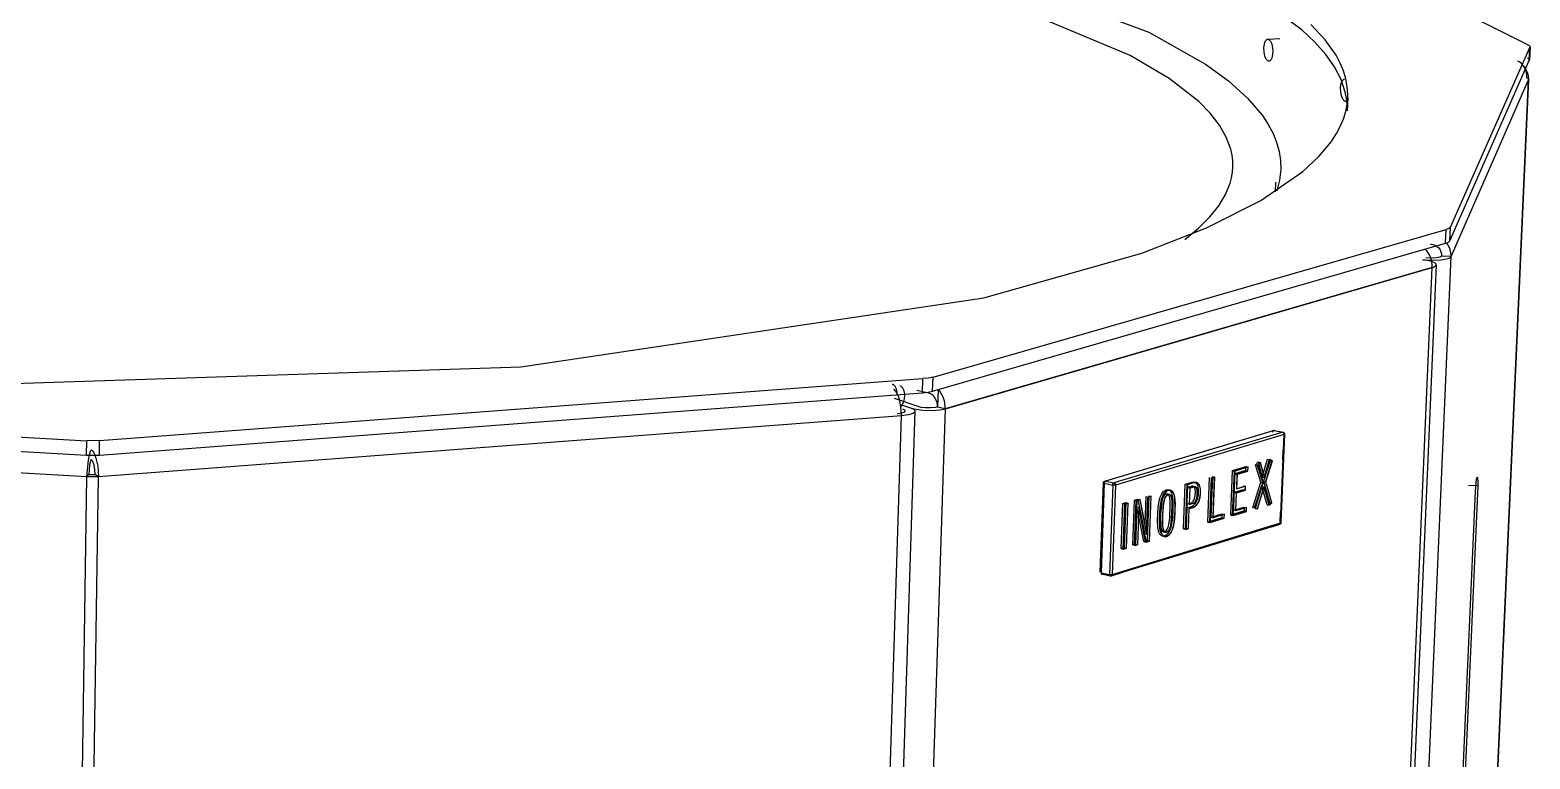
# Model space of a CAD drawing. Header units: millimetres. Extents: x 10366 to 13995, y 24552 to 29685.
# Drawn here: x 13034 to 13588, y 28864 to 29133 of the extents above; entities that cross this region are included whole.
import ezdxf

# ---------------------------------------------------------------- set-up
doc = ezdxf.new("R2010")
doc.units = ezdxf.units.MM
doc.header["$LTSCALE"] = 3
doc.layers.add('Default', color=7, linetype='Continuous')

msp = doc.modelspace()

# ---------------------------------------------------------------- linework, layer by layer
at = {"layer": 'Default'}
for points in [[(13520.23, 29102.95, 0), (13520.22, 29105.28, 0), (13519.99, 29107.61, 0), (13519.54, 29109.94, 0), (13518, 29114.58, 0), (13515.61, 29119.2, 0), (13512.37, 29123.79, 0), (13508.31, 29128.34, 0), (13503.45, 29132.83, 0), (13491.42, 29141.6, 0), (13476.51, 29150.03, 0), (13439.23, 29165.63, 0), (13343.78, 29190.7, 0), (13086.12, 29218.75, 0), (12846.3, 29215.41, 0), (12654.96, 29189.94, 0)], [(12673.4, 29168.01, 0), (12788.44, 29186.58, 0), (13059.96, 29196.68, 0), (13314.29, 29171.12, 0), (13389.91, 29153.22, 0), (13447.05, 29131.96, 0), (13467.94, 29120.25, 0), (13476.42, 29114.09, 0), (13483.47, 29107.73, 0), (13488.95, 29101.27, 0), (13491.12, 29097.97, 0), (13492.89, 29094.64, 0), (13494.2, 29091.4, 0), (13495.12, 29088.05, 0), (13495.63, 29084.7, 0), (13495.71, 29081.33, 0)], [(13460.39, 29055.58, 0), (13465.4, 29059.72, 0), (13469.56, 29063.88, 0), (13472.88, 29068.03, 0), (13475.37, 29072.2, 0), (13477.04, 29076.29, 0), (13477.57, 29078.31, 0), (13477.92, 29080.41, 0), (13478.07, 29082.51, 0), (13478.02, 29084.59, 0), (13477.77, 29086.7, 0), (13477.28, 29088.88, 0), (13475.65, 29093.32, 0), (13473.11, 29097.74, 0), (13469.73, 29102.11, 0), (13465.51, 29106.44, 0), (13454.55, 29114.98, 0), (13440.26, 29123.36, 0), (13401.93, 29139.42, 0), (13353.56, 29153.52, 0), (13231.94, 29175.37, 0), (12939.18, 29188.61, 0), (12798.85, 29179.26, 0), (12679.89, 29160.29, 0)], [(13586.89, 29127.31, 0), (13469.37, 29186.24, 0)], [(12994.61, 29001.43, 0), (13215.56, 29008.69, 0), (13386.18, 29034.03, 0), (13444.45, 29050.48, 0), (13468.37, 29059.83, 0), (13488.37, 29069.9, 0), (13503.88, 29080.58, 0), (13509.81, 29086.11, 0), (13514.47, 29091.74, 0), (13516.3, 29094.59, 0), (13517.81, 29097.45, 0), (13518.97, 29100.32, 0), (13519.81, 29103.21, 0), (13520.3, 29106.1, 0), (13520.45, 29109, 0), (13520.27, 29111.9, 0), (13519.74, 29114.8, 0), (13518.88, 29117.69, 0), (13517.68, 29120.58, 0), (13516.15, 29123.46, 0), (13512.11, 29129.18, 0), (13506.78, 29134.82, 0)], [(13490.92, 29129.4, 0), (13495.39, 29129.71, 0)], [(13558.3, 29060.16, 0), (13587.61, 29126.37, 0)], [(13586.89, 29127.31, 0), (13587.28, 29127.08, 0), (13587.42, 29126.96, 0), (13587.53, 29126.84, 0), (13587.57, 29126.78, 0), (13587.6, 29126.73, 0), (13587.63, 29126.67, 0), (13587.64, 29126.61, 0), (13587.65, 29126.55, 0), (13587.64, 29126.49, 0), (13587.63, 29126.43, 0), (13587.61, 29126.37, 0)], [(13587.39, 29121.54, 0), (13587.61, 29126.37, 0)], [(13587.65, 29126.52, 0), (13587.43, 29121.69, 0)], [(13558.09, 29055.09, 0), (13587.39, 29121.54, 0)], [(13586.45, 29115.21, 0), (13586.44, 29116.1, 0), (13586.32, 29117, 0), (13586.07, 29117.9, 0), (13585.7, 29118.76, 0), (13585.21, 29119.56, 0), (13584.6, 29120.28, 0), (13583.9, 29120.88, 0), (13583.12, 29121.35, 0)], [(13584.77, 29119.96, 0), (13585.35, 29119.36, 0), (13585.85, 29118.71, 0), (13586.27, 29118.01, 0), (13586.6, 29117.29, 0), (13586.85, 29116.55, 0), (13587.01, 29115.8, 0), (13587.09, 29115.07, 0), (13587.09, 29114.37, 0)], [(13587.39, 29121.54, 0), (13587.42, 29121.6, 0), (13587.43, 29121.66, 0), (13587.43, 29121.72, 0), (13587.43, 29121.78, 0), (13587.41, 29121.84, 0), (13587.39, 29121.9, 0), (13587.36, 29121.95, 0), (13587.32, 29122.01, 0), (13587.27, 29122.07, 0), (13587.14, 29122.19, 0), (13586.98, 29122.31, 0), (13586.68, 29122.48, 0)], [(13517.81, 29111.44, 0), (13517.94, 29112.63, 0), (13518.07, 29113.19, 0), (13518.25, 29113.69, 0), (13518.46, 29114.1, 0), (13518.58, 29114.26, 0), (13518.71, 29114.4, 0), (13518.84, 29114.51, 0), (13518.97, 29114.59, 0), (13519.04, 29114.62, 0), (13519.1, 29114.64, 0), (13519.17, 29114.66, 0), (13519.24, 29114.66, 0)], [(13545.18, 28176.76, 0), (13587.09, 29114.37, 0)], [(13587.13, 29114.5, 0), (13545.21, 28176.99, 0)], [(13558.54, 29049.3, 0), (13587.09, 29114.37, 0)], [(13558.54, 29049.3, 0), (13587.09, 29114.37, 0)], [(13587.09, 29114.37, 0), (13587.11, 29114.42, 0), (13587.12, 29114.47, 0), (13587.13, 29114.52, 0), (13587.12, 29114.58, 0), (13587.11, 29114.63, 0), (13587.09, 29114.68, 0), (13587.06, 29114.74, 0), (13587.02, 29114.79, 0), (13586.98, 29114.85, 0), (13586.86, 29114.95, 0), (13586.72, 29115.06, 0), (13586.45, 29115.21, 0)], [(13519.73, 29106.48, 0), (13519.63, 29106.48, 0), (13519.54, 29106.49, 0), (13519.45, 29106.52, 0), (13519.36, 29106.55, 0), (13519.28, 29106.6, 0), (13519.19, 29106.65, 0), (13519.01, 29106.8, 0), (13518.84, 29107, 0), (13518.66, 29107.26, 0), (13518.5, 29107.56, 0), (13518.2, 29108.31, 0), (13517.98, 29109.18, 0), (13517.85, 29110.11, 0), (13517.81, 29111.44, 0)], [(13520.43, 29107.85, 0), (13520.23, 29102.95, 0)], [(13495.71, 29081.33, 0), (13495.25, 29077.43, 0), (13494.24, 29073.51, 0)], [(13493.85, 29076.74, 0), (13493.71, 29073.17, 0)], [(13367.51, 29004.88, 0), (13556.71, 29059.24, 0)], [(13556.49, 29054.18, 0), (13556.71, 29059.24, 0)], [(13558.3, 29060.16, 0), (13558.27, 29060.09, 0), (13558.23, 29060.03, 0), (13558.18, 29059.97, 0), (13558.05, 29059.85, 0), (13557.88, 29059.73, 0), (13557.68, 29059.61, 0), (13557.44, 29059.5, 0), (13556.71, 29059.24, 0)], [(13558.09, 29055.09, 0), (13558.3, 29060.16, 0)], [(13367.34, 28999.63, 0), (13556.49, 29054.18, 0)], [(13551.59, 29045.27, 0), (13551.58, 29046.21, 0), (13551.47, 29047.16, 0), (13551.27, 29048.1, 0), (13550.98, 29049.01, 0), (13550.61, 29049.88, 0), (13550.15, 29050.7, 0), (13549.62, 29051.45, 0), (13549.02, 29052.13, 0)], [(13550.94, 29053.9, 0), (13551.37, 29053.86, 0), (13551.8, 29053.77, 0), (13552.21, 29053.64, 0), (13552.61, 29053.48, 0), (13552.98, 29053.28, 0), (13553.34, 29053.04, 0), (13553.67, 29052.77, 0), (13553.97, 29052.48, 0), (13554.23, 29052.16, 0), (13554.47, 29051.81, 0), (13554.66, 29051.45, 0), (13554.82, 29051.07, 0), (13554.94, 29050.68, 0), (13555.03, 29050.28, 0), (13555.07, 29049.89, 0), (13555.07, 29049.48, 0)], [(13556.49, 29054.18, 0), (13557.09, 29054.38, 0), (13557.57, 29054.6, 0), (13557.75, 29054.72, 0), (13557.9, 29054.84, 0), (13558.01, 29054.97, 0), (13558.05, 29055.03, 0), (13558.09, 29055.09, 0)], [(13558.54, 29049.3, 0), (13558.53, 29049.97, 0), (13558.47, 29050.64, 0), (13558.35, 29051.3, 0), (13558.17, 29051.94, 0), (13557.93, 29052.57, 0), (13557.63, 29053.18, 0), (13557.29, 29053.75, 0), (13556.89, 29054.29, 0)], [(13553.06, 29046.26, 0), (13510.95, 28065.63, 0)], [(13516.21, 28070.57, 0), (13558.54, 29049.3, 0)], [(13547.99, 29048.11, 0), (13551.51, 29047.9, 0), (13554.88, 29048.06, 0), (13556.26, 29048.27, 0), (13557.39, 29048.56, 0), (13557.83, 29048.73, 0), (13558.16, 29048.91, 0), (13558.3, 29049.01, 0), (13558.4, 29049.1, 0), (13558.48, 29049.2, 0), (13558.51, 29049.25, 0), (13558.54, 29049.3, 0)], [(13551.58, 29045.27, 0), (13552.03, 29045.42, 0), (13552.42, 29045.58, 0), (13552.72, 29045.76, 0), (13552.83, 29045.86, 0), (13552.93, 29045.95, 0), (13552.99, 29046.05, 0), (13553.02, 29046.1, 0), (13553.04, 29046.15, 0), (13553.05, 29046.2, 0), (13553.06, 29046.25, 0), (13553.06, 29046.3, 0), (13553.05, 29046.35, 0), (13553.04, 29046.4, 0), (13553.02, 29046.45, 0), (13553, 29046.5, 0), (13552.97, 29046.55, 0), (13552.9, 29046.65, 0), (13552.8, 29046.74, 0), (13552.69, 29046.84, 0), (13552.38, 29047.03, 0), (13551.99, 29047.22, 0), (13550.95, 29047.57, 0), (13548.52, 29048.05, 0)], [(13555.07, 29049.48, 0), (13555.06, 29049.45, 0), (13555.04, 29049.43, 0), (13555, 29049.37, 0), (13554.94, 29049.32, 0), (13554.86, 29049.27, 0), (13554.68, 29049.17, 0), (13554.44, 29049.07, 0), (13553.81, 29048.91, 0), (13552.16, 29048.72, 0), (13549.22, 29048.82, 0)], [(13558.54, 29049.3, 0), (13555.07, 29049.48, 0)], [(13551.59, 29045.27, 0), (13372.04, 28993.2, 0)], [(13372.06, 28993.21, 0), (13551.58, 29045.27, 0)], [(13509.52, 28064.02, 0), (13551.58, 29045.27, 0)], [(13060.18, 28981.44, 0), (13363.79, 29004.29, 0)], [(13354.26, 28998.56, 0), (13354.26, 28999.18, 0), (13354.18, 28999.79, 0), (13354.05, 29000.38, 0), (13353.84, 29000.92, 0), (13353.71, 29001.16, 0), (13353.57, 29001.38, 0), (13353.41, 29001.58, 0), (13353.24, 29001.74, 0), (13353.06, 29001.88, 0), (13352.87, 29002, 0), (13352.67, 29002.08, 0), (13352.48, 29002.14, 0)], [(13363.63, 28999.03, 0), (13363.79, 29004.29, 0)], [(13367.51, 29004.88, 0), (13365.84, 29004.52, 0), (13363.79, 29004.29, 0)], [(13367.34, 28999.63, 0), (13367.51, 29004.88, 0)], [(12737.91, 28999.43, 0), (13055.45, 28981.41, 0)], [(13060.1, 28976.11, 0), (13363.63, 28999.03, 0)], [(13355.82, 28990.6, 0), (13355.68, 28993.8, 0), (13355.08, 28996.77, 0), (13354.64, 28998.02, 0), (13354.13, 28999.05, 0), (13353.86, 28999.47, 0), (13353.57, 28999.83, 0), (13353.28, 29000.12, 0), (13352.99, 29000.33, 0)], [(13362.06, 28993.98, 0), (13353.24, 28996.96, 0)], [(13357.09, 28997.97, 0), (13357.08, 28998.59, 0), (13357.01, 28999.2, 0), (13356.87, 28999.79, 0), (13356.67, 29000.33, 0), (13356.54, 29000.57, 0), (13356.39, 29000.79, 0), (13356.23, 29000.99, 0), (13356.06, 29001.16, 0), (13355.88, 29001.3, 0), (13355.7, 29001.41, 0), (13355.5, 29001.49, 0), (13355.3, 29001.55, 0)], [(13355.66, 28993.9, 0), (13355.97, 28994.32, 0), (13356.25, 28994.79, 0), (13356.7, 28995.83, 0), (13356.98, 28996.93, 0), (13357.09, 28997.97, 0)], [(13365.93, 28998.95, 0), (13361.55, 28999.97, 0)], [(13363.63, 28999.03, 0), (13365.67, 28999.27, 0), (13367.34, 28999.63, 0)], [(13369.19, 28993.82, 0), (13369.15, 28994.69, 0), (13368.98, 28995.55, 0), (13368.69, 28996.38, 0), (13368.28, 28997.14, 0), (13367.78, 28997.79, 0), (13367.51, 28998.07, 0), (13367.21, 28998.32, 0), (13366.9, 28998.54, 0), (13366.59, 28998.71, 0), (13366.26, 28998.85, 0), (13365.93, 28998.95, 0)], [(13369.4, 29000.34, 0), (13369.19, 28993.82, 0)], [(13372.04, 28993.2, 0), (13372.03, 28994.18, 0), (13371.91, 28995.16, 0), (13371.7, 28996.13, 0), (13371.4, 28997.08, 0), (13371.02, 28997.98, 0), (13370.55, 28998.84, 0), (13370.01, 28999.63, 0), (13369.4, 29000.34, 0)], [(12737.93, 28994.16, 0), (13055.37, 28976.07, 0)], [(13355.82, 28990.6, 0), (13059.74, 28968.11, 0)], [(13355.82, 28990.6, 0), (13059.74, 28968.11, 0)], [(13323.5, 27975.26, 0), (13355.82, 28990.6, 0)], [(13360.85, 28992.27, 0), (13328.27, 27977.98, 0)], [(13338.85, 27979.49, 0), (13372.06, 28993.21, 0)], [(13354.45, 28991.44, 0), (13356.11, 28991.68, 0), (13356.71, 28991.88, 0), (13356.92, 28991.98, 0), (13357.01, 28992.04, 0), (13357.08, 28992.09, 0), (13357.14, 28992.15, 0), (13357.19, 28992.21, 0), (13357.2, 28992.24, 0), (13357.22, 28992.27, 0), (13357.23, 28992.3, 0), (13357.24, 28992.33, 0), (13357.24, 28992.36, 0), (13357.24, 28992.4, 0), (13357.23, 28992.43, 0), (13357.22, 28992.46, 0), (13357.21, 28992.49, 0), (13357.2, 28992.52, 0), (13357.15, 28992.59, 0), (13357.1, 28992.65, 0), (13357.02, 28992.71, 0), (13356.84, 28992.83, 0), (13356.6, 28992.95, 0), (13356.32, 28993.05, 0)], [(13355.54, 28994.75, 0), (13359.19, 28993.51, 0)], [(13355.54, 28994.75, 0), (13359.19, 28993.52, 0)], [(13359.19, 28993.52, 0), (13359.7, 28993.32, 0), (13360.13, 28993.12, 0), (13360.46, 28992.9, 0), (13360.6, 28992.78, 0), (13360.7, 28992.67, 0), (13360.78, 28992.56, 0), (13360.81, 28992.5, 0), (13360.83, 28992.44, 0), (13360.84, 28992.39, 0), (13360.85, 28992.33, 0), (13360.85, 28992.27, 0), (13360.85, 28992.22, 0), (13360.84, 28992.16, 0), (13360.82, 28992.1, 0), (13360.79, 28992.05, 0), (13360.76, 28992, 0), (13360.68, 28991.89, 0), (13360.57, 28991.79, 0), (13360.44, 28991.68, 0), (13360.11, 28991.49, 0), (13359.67, 28991.3, 0), (13358.5, 28990.97, 0), (13355.82, 28990.6, 0)], [(13359.19, 28993.51, 0), (13360.45, 28993.17, 0), (13363.8, 28992.69, 0), (13367.44, 28992.6, 0), (13370.03, 28992.8, 0), (13372.06, 28993.21, 0)], [(13369.19, 28993.81, 0), (13368.49, 28993.65, 0), (13366.63, 28993.47, 0), (13364.61, 28993.52, 0), (13363.18, 28993.7, 0), (13362.06, 28993.98, 0)], [(13372.04, 28993.2, 0), (13369.19, 28993.81, 0)], [(13055.5, 28968.08, 0), (12737.71, 28986.29, 0)], [(13055.5, 28968.08, 0), (12737.71, 28986.29, 0)], [(13430.87, 28966.54, 0), (13493.1, 28985.15, 0)], [(13493.32, 28985.16, 0), (13431.1, 28966.54, 0)], [(13493.32, 28985.16, 0), (13493.27, 28985.17, 0), (13493.22, 28985.17, 0), (13493.16, 28985.16, 0), (13493.11, 28985.15, 0), (13493.06, 28985.14, 0), (13493.01, 28985.11, 0), (13492.96, 28985.08, 0), (13492.91, 28985.04, 0), (13492.87, 28985, 0), (13492.83, 28984.95, 0), (13492.8, 28984.89, 0), (13492.78, 28984.84, 0), (13492.76, 28984.78, 0), (13492.74, 28984.72, 0), (13492.73, 28984.6, 0)], [(13493.1, 28985.15, 0), (13493.18, 28985.17, 0), (13493.26, 28985.18, 0), (13493.35, 28985.18, 0), (13493.44, 28985.16, 0)], [(13493.32, 28985.16, 0), (13496.44, 28984.51, 0)], [(13493.44, 28985.16, 0), (13496.57, 28984.52, 0)], [(13055.37, 28976.07, 0), (13055.45, 28981.41, 0)], [(13060.18, 28981.44, 0), (13055.45, 28981.41, 0)], [(13060.1, 28976.11, 0), (13060.18, 28981.44, 0)], [(13496.44, 28984.51, 0), (13434.23, 28965.88, 0)], [(13496.99, 28983.72, 0), (13434.78, 28965.08, 0)], [(13495.69, 28951.13, 0), (13496.99, 28983.72, 0)], [(13497.12, 28983.81, 0), (13495.82, 28951.23, 0)], [(13496.99, 28983.72, 0), (13496.98, 28983.84, 0), (13496.96, 28983.98, 0), (13496.91, 28984.11, 0), (13496.84, 28984.23, 0), (13496.8, 28984.29, 0), (13496.75, 28984.34, 0), (13496.7, 28984.38, 0), (13496.65, 28984.42, 0), (13496.6, 28984.46, 0), (13496.55, 28984.48, 0), (13496.5, 28984.5, 0), (13496.44, 28984.51, 0)], [(13496.57, 28984.52, 0), (13496.68, 28984.49, 0), (13496.78, 28984.44, 0), (13496.88, 28984.37, 0), (13496.92, 28984.33, 0), (13496.96, 28984.28, 0), (13497, 28984.23, 0), (13497.03, 28984.18, 0), (13497.06, 28984.12, 0), (13497.09, 28984.06, 0), (13497.1, 28984, 0), (13497.12, 28983.94, 0), (13497.12, 28983.88, 0), (13497.12, 28983.81, 0)], [(13055.37, 28976.07, 0), (13060.1, 28976.11, 0)], [(13055.5, 28968.08, 0), (13056.02, 28974.29, 0), (13056.56, 28976.74, 0), (13056.85, 28977.53, 0), (13056.99, 28977.81, 0), (13057.13, 28978.02, 0)], [(13057.07, 28974.47, 0), (13056.99, 28974.34, 0), (13056.9, 28974.16, 0), (13056.74, 28973.68, 0), (13056.45, 28972.35, 0), (13056.17, 28968.96, 0)], [(13058.52, 28968.98, 0), (13058.43, 28970.8, 0), (13058.11, 28972.47, 0), (13057.89, 28973.17, 0), (13057.64, 28973.75, 0), (13057.5, 28973.98, 0), (13057.36, 28974.18, 0), (13057.22, 28974.35, 0), (13057.07, 28974.47, 0)], [(13057.13, 28978.02, 0), (13057.37, 28977.82, 0), (13057.62, 28977.54, 0), (13057.87, 28977.18, 0), (13058.37, 28976.24, 0), (13058.82, 28975.02, 0), (13059.49, 28971.99, 0), (13059.74, 28968.11, 0)], [(13488.92, 28967.98, 0), (13490.88, 28974.61, 0)], [(13491.79, 28974.13, 0), (13489.35, 28966.47, 0)], [(13489.63, 28967.83, 0), (13491.59, 28974.46, 0)], [(13491.74, 28974.43, 0), (13489.78, 28967.8, 0)], [(13492.5, 28973.98, 0), (13490.06, 28966.32, 0)], [(13490.21, 28966.29, 0), (13492.64, 28973.95, 0)], [(13490.88, 28974.61, 0), (13491.59, 28974.46, 0)], [(13491.59, 28974.46, 0), (13492.5, 28973.98, 0)], [(13492.64, 28973.95, 0), (13491.74, 28974.43, 0)], [(13491.79, 28974.13, 0), (13492.64, 28973.95, 0)], [(13496.45, 28974.32, 0), (13496.6, 28977.97, 0)], [(13055.5, 28968.08, 0), (13056.17, 28968.96, 0)], [(13056.17, 28968.96, 0), (13058.52, 28968.98, 0)], [(13059.74, 28968.11, 0), (13058.52, 28968.98, 0)], [(13477.28, 28954, 0), (13477.92, 28970.39, 0)], [(13477.92, 28970.39, 0), (13482.84, 28971.87, 0)], [(13477.92, 28970.39, 0), (13478.63, 28970.24, 0)], [(13477.99, 28953.85, 0), (13478.63, 28970.24, 0)], [(13478.77, 28970.21, 0), (13478.14, 28953.82, 0)], [(13478.63, 28970.24, 0), (13483.55, 28971.72, 0)], [(13483.69, 28971.69, 0), (13478.77, 28970.21, 0)], [(13482.78, 28970.39, 0), (13478.87, 28969.22, 0)], [(13478.87, 28969.22, 0), (13479.73, 28969.04, 0)], [(13479.58, 28969.07, 0), (13479.37, 28963.66, 0)], [(13479.52, 28963.63, 0), (13479.73, 28969.04, 0)], [(13483.49, 28970.25, 0), (13479.58, 28969.07, 0)], [(13479.73, 28969.04, 0), (13483.63, 28970.21, 0)], [(13482.84, 28971.87, 0), (13482.78, 28970.39, 0)], [(13482.78, 28970.39, 0), (13483.63, 28970.21, 0)], [(13482.84, 28971.87, 0), (13483.55, 28971.72, 0)], [(13483.55, 28971.72, 0), (13483.49, 28970.25, 0)], [(13483.63, 28970.21, 0), (13483.69, 28971.69, 0)], [(13486.48, 28972.53, 0), (13487.44, 28973.57, 0)], [(13488.36, 28966.16, 0), (13486.48, 28972.53, 0)], [(13486.48, 28972.53, 0), (13487.19, 28972.38, 0)], [(13487.19, 28972.38, 0), (13488.15, 28973.42, 0)], [(13489.07, 28966.02, 0), (13487.19, 28972.38, 0)], [(13488.3, 28973.39, 0), (13487.33, 28972.35, 0)], [(13487.33, 28972.35, 0), (13489.22, 28965.99, 0)], [(13487.44, 28973.57, 0), (13488.15, 28973.42, 0)], [(13487.44, 28973.57, 0), (13488.92, 28967.98, 0)], [(13488.15, 28973.42, 0), (13489.63, 28967.83, 0)], [(13489.78, 28967.8, 0), (13488.3, 28973.39, 0)], [(13040.33, 27938.82, 0), (13055.5, 28968.08, 0)], [(13044.32, 27938.87, 0), (13059.74, 28968.11, 0)], [(13059.74, 28968.11, 0), (13055.5, 28968.08, 0)], [(13429.17, 28932.92, 0), (13430.36, 28965.88, 0)], [(13430.64, 28965.73, 0), (13429.45, 28932.76, 0)], [(13430.36, 28965.88, 0), (13430.37, 28965.99, 0), (13430.4, 28966.09, 0), (13430.44, 28966.19, 0), (13430.5, 28966.28, 0), (13430.58, 28966.37, 0), (13430.67, 28966.44, 0), (13430.76, 28966.5, 0), (13430.87, 28966.54, 0)], [(13431.1, 28966.54, 0), (13431.06, 28966.53, 0), (13431.02, 28966.51, 0), (13430.98, 28966.48, 0), (13430.94, 28966.45, 0), (13430.9, 28966.41, 0), (13430.82, 28966.31, 0), (13430.75, 28966.19, 0), (13430.7, 28966.06, 0), (13430.67, 28965.92, 0), (13430.64, 28965.73, 0)], [(13430.64, 28965.73, 0), (13433.78, 28965.07, 0)], [(13431.1, 28966.54, 0), (13434.23, 28965.88, 0)], [(13433.78, 28965.07, 0), (13432.58, 28932.09, 0)], [(13434.78, 28965.08, 0), (13433.58, 28932.1, 0)], [(13433.78, 28965.07, 0), (13433.79, 28965.19, 0), (13433.82, 28965.33, 0), (13433.86, 28965.46, 0), (13433.92, 28965.59, 0), (13433.99, 28965.7, 0), (13434.07, 28965.79, 0), (13434.11, 28965.82, 0), (13434.15, 28965.85, 0), (13434.19, 28965.87, 0), (13434.23, 28965.88, 0)], [(13434.78, 28965.08, 0), (13434.58, 28965.04, 0), (13434.31, 28965.02, 0), (13434.02, 28965.03, 0), (13433.78, 28965.07, 0)], [(13434.23, 28965.88, 0), (13434.28, 28965.87, 0), (13434.34, 28965.85, 0), (13434.39, 28965.82, 0), (13434.44, 28965.79, 0), (13434.49, 28965.75, 0), (13434.54, 28965.71, 0), (13434.59, 28965.65, 0), (13434.63, 28965.6, 0), (13434.7, 28965.47, 0), (13434.75, 28965.34, 0), (13434.77, 28965.2, 0), (13434.78, 28965.08, 0)], [(13452.05, 28946.28, 0), (13451.85, 28946.34, 0), (13451.66, 28946.44, 0), (13451.49, 28946.56, 0), (13451.33, 28946.72, 0), (13451.18, 28946.9, 0), (13451.05, 28947.1, 0), (13450.83, 28947.58, 0), (13450.65, 28948.13, 0), (13450.42, 28949.38, 0), (13450.28, 28952.06, 0), (13450.52, 28956.79, 0), (13450.89, 28959.16, 0), (13451.19, 28960.3, 0), (13451.59, 28961.32, 0), (13451.83, 28961.78, 0), (13452.09, 28962.19, 0), (13452.39, 28962.55, 0), (13452.72, 28962.85, 0), (13452.9, 28962.98, 0), (13453.09, 28963.08, 0), (13453.29, 28963.18, 0), (13453.49, 28963.25, 0), (13453.7, 28963.3, 0), (13453.9, 28963.32, 0), (13454.09, 28963.32, 0), (13454.27, 28963.3, 0)], [(13454.27, 28963.3, 0), (13454.45, 28963.24, 0), (13454.62, 28963.16, 0), (13454.78, 28963.06, 0), (13454.93, 28962.93, 0), (13455.07, 28962.77, 0), (13455.19, 28962.6, 0), (13455.41, 28962.2, 0), (13455.59, 28961.73, 0), (13455.84, 28960.64, 0), (13455.98, 28959.44, 0), (13455.99, 28955.66, 0)], [(13454.27, 28963.3, 0), (13454.98, 28963.15, 0)], [(13454.27, 28963.3, 0), (13455.13, 28963.12, 0)], [(13459.85, 28948.92, 0), (13460.47, 28965.36, 0)], [(13460.47, 28965.36, 0), (13462.16, 28965.87, 0), (13463.02, 28966.11, 0), (13463.24, 28966.14, 0), (13463.44, 28966.15, 0), (13463.63, 28966.14, 0), (13463.81, 28966.12, 0)], [(13460.56, 28948.77, 0), (13461.18, 28965.21, 0)], [(13461.33, 28965.18, 0), (13460.71, 28948.74, 0)], [(13463.81, 28966.12, 0), (13463.94, 28966.08, 0), (13464.07, 28966.04, 0), (13464.19, 28965.99, 0), (13464.3, 28965.92, 0), (13464.41, 28965.84, 0), (13464.51, 28965.76, 0), (13464.7, 28965.56, 0), (13464.86, 28965.31, 0), (13465, 28965.03, 0), (13465.11, 28964.7, 0), (13465.21, 28964.34, 0), (13465.31, 28963.49, 0), (13465.32, 28962.48, 0), (13465.22, 28961.34, 0), (13465.03, 28960.3, 0), (13464.75, 28959.39, 0), (13464.4, 28958.61, 0), (13463.98, 28957.97, 0), (13463.75, 28957.71, 0), (13463.51, 28957.48, 0), (13463.25, 28957.29, 0), (13462.99, 28957.14, 0), (13462.72, 28957.03, 0), (13461.15, 28956.55, 0)], [(13461.18, 28965.21, 0), (13462.87, 28965.72, 0), (13463.73, 28965.96, 0), (13463.94, 28965.99, 0), (13464.14, 28966, 0), (13464.33, 28966, 0), (13464.52, 28965.97, 0), (13464.69, 28965.92, 0), (13464.85, 28965.86, 0), (13465.01, 28965.78, 0), (13465.15, 28965.67, 0), (13465.28, 28965.55, 0), (13465.4, 28965.41, 0), (13465.51, 28965.26, 0), (13465.62, 28965.08, 0), (13465.79, 28964.68, 0), (13465.92, 28964.2, 0), (13466, 28963.65, 0), (13466.03, 28962.35, 0), (13465.88, 28960.84, 0), (13465.56, 28959.54, 0), (13465.35, 28958.97, 0), (13465.11, 28958.47, 0), (13464.84, 28958.02, 0), (13464.54, 28957.64, 0), (13464.22, 28957.33, 0), (13463.88, 28957.08, 0), (13463.7, 28956.99, 0), (13463.52, 28956.91, 0), (13461.86, 28956.4, 0)], [(13461.21, 28958.03, 0), (13462.32, 28958.39, 0), (13462.85, 28958.57, 0), (13462.97, 28958.64, 0), (13463.08, 28958.72, 0), (13463.29, 28958.91, 0), (13463.49, 28959.15, 0), (13463.66, 28959.44, 0), (13463.81, 28959.76, 0), (13464.05, 28960.54, 0), (13464.21, 28961.48, 0), (13464.26, 28962.52, 0), (13464.2, 28963.38, 0), (13464.12, 28963.72, 0), (13464.02, 28964.01, 0), (13463.96, 28964.13, 0), (13463.89, 28964.24, 0), (13463.81, 28964.33, 0), (13463.73, 28964.41, 0), (13463.64, 28964.48, 0), (13463.54, 28964.53, 0), (13463.44, 28964.57, 0), (13463.33, 28964.6, 0), (13463.21, 28964.62, 0), (13463.09, 28964.63, 0), (13462.97, 28964.62, 0), (13462.7, 28964.57, 0), (13461.44, 28964.19, 0)], [(13462.01, 28956.37, 0), (13463.57, 28956.84, 0), (13463.76, 28956.92, 0), (13463.96, 28957.01, 0), (13464.15, 28957.13, 0), (13464.34, 28957.28, 0), (13464.71, 28957.64, 0), (13465.05, 28958.09, 0), (13465.35, 28958.61, 0), (13465.6, 28959.19, 0), (13465.96, 28960.43, 0), (13466.14, 28961.71, 0), (13466.19, 28962.97, 0), (13466.15, 28963.58, 0), (13466.07, 28964.15, 0), (13465.92, 28964.67, 0), (13465.83, 28964.91, 0), (13465.72, 28965.13, 0), (13465.6, 28965.32, 0), (13465.46, 28965.49, 0), (13465.31, 28965.63, 0), (13465.15, 28965.74, 0), (13464.98, 28965.83, 0), (13464.81, 28965.9, 0), (13464.63, 28965.95, 0), (13464.44, 28965.97, 0), (13464.25, 28965.97, 0), (13463.87, 28965.93, 0), (13463.48, 28965.83, 0), (13461.33, 28965.18, 0)], [(13461.44, 28964.19, 0), (13462.3, 28964.01, 0)], [(13461.92, 28957.88, 0), (13463.03, 28958.24, 0), (13463.56, 28958.42, 0), (13463.68, 28958.49, 0), (13463.79, 28958.57, 0), (13464, 28958.76, 0), (13464.2, 28959, 0), (13464.37, 28959.29, 0), (13464.52, 28959.61, 0), (13464.76, 28960.39, 0), (13464.92, 28961.33, 0), (13464.97, 28962.37, 0), (13464.91, 28963.23, 0), (13464.84, 28963.57, 0), (13464.73, 28963.86, 0), (13464.67, 28963.98, 0), (13464.6, 28964.09, 0), (13464.52, 28964.18, 0), (13464.44, 28964.26, 0), (13464.35, 28964.33, 0), (13464.25, 28964.38, 0), (13464.15, 28964.43, 0), (13464.04, 28964.45, 0), (13463.93, 28964.47, 0), (13463.81, 28964.48, 0), (13463.68, 28964.47, 0), (13463.41, 28964.42, 0), (13462.15, 28964.04, 0)], [(13462.15, 28964.04, 0), (13461.92, 28957.88, 0)], [(13462.3, 28964.01, 0), (13463.34, 28964.32, 0), (13463.59, 28964.4, 0), (13463.85, 28964.44, 0), (13463.98, 28964.45, 0), (13464.1, 28964.44, 0), (13464.23, 28964.42, 0), (13464.34, 28964.38, 0), (13464.46, 28964.32, 0), (13464.56, 28964.25, 0), (13464.66, 28964.15, 0), (13464.75, 28964.04, 0), (13464.84, 28963.91, 0), (13464.91, 28963.76, 0), (13465.01, 28963.43, 0), (13465.08, 28963.06, 0), (13465.12, 28962.25, 0), (13465.08, 28961.41, 0), (13464.95, 28960.56, 0), (13464.72, 28959.72, 0), (13464.56, 28959.34, 0), (13464.36, 28959, 0), (13464.13, 28958.71, 0), (13464.01, 28958.59, 0), (13463.88, 28958.5, 0), (13463.75, 28958.42, 0), (13463.62, 28958.35, 0), (13463.49, 28958.3, 0), (13462.06, 28957.85, 0)], [(13462.06, 28957.85, 0), (13462.3, 28964.01, 0)], [(13463.33, 28964.6, 0), (13464.04, 28964.45, 0)], [(13463.33, 28964.6, 0), (13464.19, 28964.42, 0)], [(13468.87, 28951.44, 0), (13469.49, 28967.85, 0)], [(13469.58, 28951.29, 0), (13470.21, 28967.7, 0)], [(13470.35, 28967.67, 0), (13469.72, 28951.26, 0)], [(13470.51, 28968.16, 0), (13469.94, 28953.22, 0)], [(13470.21, 28967.7, 0), (13471.22, 28968.01, 0)], [(13471.37, 28967.98, 0), (13470.35, 28967.67, 0)], [(13470.51, 28968.16, 0), (13471.37, 28967.98, 0)], [(13471.22, 28968.01, 0), (13470.65, 28953.07, 0)], [(13470.8, 28953.04, 0), (13471.37, 28967.98, 0)], [(13481.83, 28963.31, 0), (13478.61, 28962.34, 0)], [(13482.54, 28963.16, 0), (13479.32, 28962.19, 0)], [(13479.37, 28963.66, 0), (13482.6, 28964.64, 0)], [(13479.46, 28962.16, 0), (13482.69, 28963.13, 0)], [(13482.74, 28964.61, 0), (13479.52, 28963.63, 0)], [(13481.83, 28963.31, 0), (13482.69, 28963.13, 0)], [(13481.89, 28964.79, 0), (13482.6, 28964.64, 0)], [(13482.6, 28964.64, 0), (13482.54, 28963.16, 0)], [(13482.69, 28963.13, 0), (13482.74, 28964.61, 0)], [(13485.4, 28956.84, 0), (13488.36, 28966.16, 0)], [(13486.11, 28956.69, 0), (13489.07, 28966.02, 0)], [(13489.22, 28965.99, 0), (13486.25, 28956.66, 0)], [(13488.8, 28964.58, 0), (13486.28, 28956.43, 0)], [(13489.51, 28964.43, 0), (13486.99, 28956.28, 0)], [(13487.13, 28956.25, 0), (13489.66, 28964.4, 0)], [(13488.36, 28966.16, 0), (13489.07, 28966.02, 0)], [(13490.71, 28957.78, 0), (13488.8, 28964.58, 0)], [(13488.8, 28964.58, 0), (13489.66, 28964.4, 0)], [(13488.92, 28967.98, 0), (13489.78, 28967.8, 0)], [(13489.35, 28966.47, 0), (13491.64, 28958.74, 0)], [(13489.35, 28966.47, 0), (13490.21, 28966.29, 0)], [(13491.42, 28957.63, 0), (13489.51, 28964.43, 0)], [(13489.66, 28964.4, 0), (13491.56, 28957.6, 0)], [(13490.06, 28966.32, 0), (13492.35, 28958.59, 0)], [(13492.49, 28958.56, 0), (13490.21, 28966.29, 0)], [(13568.35, 28964.74, 0), (13561.62, 28811.98, 0)], [(13568.35, 28964.74, 0), (13564.99, 28964.93, 0)], [(13567.52, 28962.72, 0), (13567.53, 28962.82, 0), (13567.62, 28964.33, 0), (13567.78, 28965.95, 0), (13567.95, 28967.11, 0), (13568.03, 28967.52, 0), (13568.11, 28967.79, 0)], [(13568.11, 28967.79, 0), (13568.15, 28967.87, 0), (13568.17, 28967.89, 0), (13568.18, 28967.9, 0), (13568.19, 28967.91, 0), (13568.19, 28967.91, 0), (13568.19, 28967.91, 0), (13568.2, 28967.91, 0), (13568.2, 28967.91, 0), (13568.21, 28967.91, 0), (13568.21, 28967.91, 0), (13568.21, 28967.91, 0), (13568.22, 28967.91, 0), (13568.22, 28967.91, 0), (13568.23, 28967.91, 0), (13568.23, 28967.91, 0), (13568.24, 28967.9, 0), (13568.25, 28967.89, 0), (13568.25, 28967.88, 0), (13568.27, 28967.85, 0), (13568.29, 28967.76, 0), (13568.34, 28967.48, 0), (13568.38, 28966.51, 0), (13568.35, 28964.74, 0)], [(13436.86, 28941.62, 0), (13437.47, 28958.24, 0)], [(13437.47, 28958.24, 0), (13438.6, 28958.58, 0)], [(13437.47, 28958.24, 0), (13438.18, 28958.09, 0)], [(13437.57, 28941.47, 0), (13438.18, 28958.09, 0)], [(13438.33, 28958.06, 0), (13437.72, 28941.43, 0)], [(13438.6, 28958.58, 0), (13437.99, 28941.96, 0)], [(13438.18, 28958.09, 0), (13439.31, 28958.43, 0)], [(13439.46, 28958.4, 0), (13438.33, 28958.06, 0)], [(13438.6, 28958.58, 0), (13439.31, 28958.43, 0)], [(13439.31, 28958.43, 0), (13438.7, 28941.81, 0)], [(13438.85, 28941.78, 0), (13439.46, 28958.4, 0)], [(13441.13, 28942.99, 0), (13441.74, 28959.49, 0)], [(13441.74, 28959.49, 0), (13443.03, 28959.88, 0)], [(13441.74, 28959.49, 0), (13442.45, 28959.34, 0)], [(13441.84, 28942.84, 0), (13442.45, 28959.34, 0)], [(13442.6, 28959.31, 0), (13441.99, 28942.8, 0)], [(13442.45, 28959.34, 0), (13443.74, 28959.73, 0)], [(13443.89, 28959.69, 0), (13442.6, 28959.31, 0)], [(13443.03, 28959.88, 0), (13445.56, 28946.93, 0)], [(13443.03, 28959.88, 0), (13443.89, 28959.69, 0)], [(13443.74, 28959.73, 0), (13446.27, 28946.77, 0)], [(13446.42, 28946.74, 0), (13443.89, 28959.69, 0)], [(13445.68, 28950.65, 0), (13446.06, 28960.79, 0)], [(13446.06, 28960.79, 0), (13446.77, 28960.64, 0)], [(13446.4, 28950.5, 0), (13446.77, 28960.64, 0)], [(13447.09, 28961.1, 0), (13446.48, 28944.62, 0)], [(13446.92, 28960.61, 0), (13446.54, 28950.47, 0)], [(13446.77, 28960.64, 0), (13447.8, 28960.95, 0)], [(13447.95, 28960.92, 0), (13446.92, 28960.61, 0)], [(13447.09, 28961.1, 0), (13447.8, 28960.95, 0)], [(13447.8, 28960.95, 0), (13447.19, 28944.46, 0)], [(13447.34, 28944.43, 0), (13447.95, 28960.92, 0)], [(13453.92, 28961.72, 0), (13453.85, 28961.74, 0), (13453.77, 28961.74, 0), (13453.69, 28961.74, 0), (13453.51, 28961.71, 0), (13453.33, 28961.66, 0), (13453.16, 28961.57, 0), (13452.99, 28961.46, 0), (13452.84, 28961.33, 0), (13452.7, 28961.17, 0), (13452.57, 28961, 0), (13452.33, 28960.58, 0), (13452.13, 28960.1, 0), (13451.83, 28958.98, 0), (13451.4, 28954.27, 0)], [(13452.43, 28947.86, 0), (13452.55, 28947.84, 0), (13452.67, 28947.84, 0), (13452.8, 28947.87, 0), (13452.95, 28947.91, 0), (13453.11, 28947.97, 0), (13453.26, 28948.06, 0), (13453.4, 28948.17, 0), (13453.54, 28948.29, 0), (13453.66, 28948.43, 0), (13453.89, 28948.76, 0), (13454.08, 28949.14, 0), (13454.25, 28949.58, 0), (13454.51, 28950.58, 0), (13454.8, 28952.88, 0), (13454.99, 28957.59, 0), (13454.97, 28959.08, 0), (13454.82, 28960.36, 0), (13454.68, 28960.88, 0), (13454.59, 28961.1, 0), (13454.49, 28961.29, 0), (13454.37, 28961.45, 0), (13454.31, 28961.51, 0), (13454.24, 28961.57, 0), (13454.16, 28961.63, 0), (13454.09, 28961.67, 0), (13454.01, 28961.7, 0), (13453.92, 28961.72, 0)], [(13478.61, 28962.34, 0), (13479.46, 28962.16, 0)], [(13479.32, 28962.19, 0), (13479.06, 28955.63, 0)], [(13479.21, 28955.6, 0), (13479.46, 28962.16, 0)], [(13490.71, 28957.78, 0), (13491.42, 28957.63, 0)], [(13492.35, 28958.59, 0), (13491.42, 28957.63, 0)], [(13491.56, 28957.6, 0), (13492.49, 28958.56, 0)], [(13491.64, 28958.74, 0), (13492.49, 28958.56, 0)], [(13560.8, 28809.76, 0), (13567.52, 28962.72, 0)], [(13442.54, 28953.41, 0), (13442.16, 28943.3, 0)], [(13442.63, 28957.14, 0), (13442.54, 28953.41, 0)], [(13442.54, 28953.41, 0), (13443.39, 28953.23, 0)], [(13445.19, 28944.22, 0), (13442.66, 28957.19, 0)], [(13443.25, 28953.26, 0), (13442.87, 28943.15, 0)], [(13443.02, 28943.12, 0), (13443.39, 28953.23, 0)], [(13443.34, 28956.98, 0), (13443.25, 28953.26, 0)], [(13445.9, 28944.07, 0), (13443.37, 28957.04, 0)], [(13443.39, 28953.23, 0), (13443.49, 28956.95, 0)], [(13443.52, 28957.01, 0), (13446.05, 28944.04, 0)], [(13451.4, 28954.27, 0), (13451.48, 28949.68, 0), (13451.62, 28948.95, 0), (13451.71, 28948.65, 0), (13451.82, 28948.4, 0), (13451.95, 28948.19, 0), (13452.01, 28948.11, 0), (13452.09, 28948.03, 0), (13452.17, 28947.97, 0), (13452.25, 28947.92, 0), (13452.33, 28947.88, 0), (13452.43, 28947.86, 0)], [(13455.99, 28955.66, 0), (13455.85, 28953.17, 0), (13455.33, 28949.95, 0), (13454.83, 28948.45, 0), (13454.5, 28947.8, 0), (13454.11, 28947.23, 0), (13453.89, 28946.99, 0), (13453.66, 28946.78, 0), (13453.41, 28946.59, 0), (13453.14, 28946.45, 0), (13452.85, 28946.34, 0), (13452.56, 28946.27, 0), (13452.29, 28946.25, 0), (13452.17, 28946.26, 0), (13452.05, 28946.28, 0)], [(13461.15, 28956.55, 0), (13460.87, 28949.23, 0)], [(13461.86, 28956.4, 0), (13461.58, 28949.08, 0)], [(13461.73, 28949.05, 0), (13462.01, 28956.37, 0)], [(13474.04, 28953.01, 0), (13468.87, 28951.44, 0)], [(13474.75, 28952.86, 0), (13469.58, 28951.29, 0)], [(13469.72, 28951.26, 0), (13474.9, 28952.83, 0)], [(13469.94, 28953.22, 0), (13474.1, 28954.49, 0)], [(13469.94, 28953.22, 0), (13470.8, 28953.04, 0)], [(13470.65, 28953.07, 0), (13474.81, 28954.34, 0)], [(13474.96, 28954.31, 0), (13470.8, 28953.04, 0)], [(13474.1, 28954.49, 0), (13474.04, 28953.01, 0)], [(13474.04, 28953.01, 0), (13474.9, 28952.83, 0)], [(13474.81, 28954.34, 0), (13474.75, 28952.86, 0)], [(13474.9, 28952.83, 0), (13474.96, 28954.31, 0)], [(13482.19, 28955.5, 0), (13477.28, 28954, 0)], [(13477.28, 28954, 0), (13477.99, 28953.85, 0)], [(13482.9, 28955.35, 0), (13477.99, 28953.85, 0)], [(13478.14, 28953.82, 0), (13483.05, 28955.32, 0)], [(13478.35, 28955.78, 0), (13482.25, 28956.97, 0)], [(13479.06, 28955.63, 0), (13482.96, 28956.82, 0)], [(13483.11, 28956.79, 0), (13479.21, 28955.6, 0)], [(13482.25, 28956.97, 0), (13482.19, 28955.5, 0)], [(13482.96, 28956.82, 0), (13482.9, 28955.35, 0)], [(13483.05, 28955.32, 0), (13483.11, 28956.79, 0)], [(13485.4, 28956.84, 0), (13486.11, 28956.69, 0)], [(13486.99, 28956.28, 0), (13486.11, 28956.69, 0)], [(13486.25, 28956.66, 0), (13487.13, 28956.25, 0)], [(13486.28, 28956.43, 0), (13486.99, 28956.28, 0)], [(13495.54, 28951.38, 0), (13495.68, 28955.11, 0)], [(13495.32, 28950.58, 0), (13433.21, 28931.54, 0)], [(13433.58, 28932.1, 0), (13495.69, 28951.13, 0)], [(13446.31, 28946.83, 0), (13446.4, 28950.5, 0)], [(13446.54, 28950.47, 0), (13446.45, 28946.8, 0)], [(13453.14, 28947.71, 0), (13452.43, 28947.86, 0)], [(13453.29, 28947.67, 0), (13452.43, 28947.86, 0)], [(13460.87, 28949.23, 0), (13459.85, 28948.92, 0)], [(13459.85, 28948.92, 0), (13460.56, 28948.77, 0)], [(13461.58, 28949.08, 0), (13460.56, 28948.77, 0)], [(13460.71, 28948.74, 0), (13461.73, 28949.05, 0)], [(13460.87, 28949.23, 0), (13461.73, 28949.05, 0)], [(13468.87, 28951.44, 0), (13469.58, 28951.29, 0)], [(13492.28, 28949.71, 0), (13495.09, 28950.57, 0)], [(13495.82, 28951.23, 0), (13495.81, 28951.12, 0), (13495.78, 28951.02, 0), (13495.73, 28950.92, 0), (13495.67, 28950.82, 0), (13495.6, 28950.74, 0), (13495.52, 28950.68, 0), (13495.42, 28950.62, 0), (13495.32, 28950.58, 0)], [(13495.69, 28951.13, 0), (13495.75, 28951.16, 0), (13495.78, 28951.17, 0), (13495.8, 28951.19, 0), (13495.81, 28951.19, 0), (13495.81, 28951.2, 0), (13495.82, 28951.21, 0), (13495.82, 28951.22, 0), (13495.82, 28951.22, 0), (13495.82, 28951.22, 0), (13495.82, 28951.23, 0), (13495.82, 28951.23, 0), (13495.82, 28951.24, 0), (13495.82, 28951.24, 0), (13495.82, 28951.25, 0), (13495.81, 28951.26, 0), (13495.81, 28951.26, 0), (13495.8, 28951.27, 0), (13495.79, 28951.28, 0), (13495.76, 28951.3, 0), (13495.73, 28951.32, 0), (13495.65, 28951.35, 0), (13495.54, 28951.38, 0)], [(13437.99, 28941.96, 0), (13436.86, 28941.62, 0)], [(13436.86, 28941.62, 0), (13437.57, 28941.47, 0)], [(13438.7, 28941.81, 0), (13437.57, 28941.47, 0)], [(13437.72, 28941.43, 0), (13438.85, 28941.78, 0)], [(13437.99, 28941.96, 0), (13438.85, 28941.78, 0)], [(13442.16, 28943.3, 0), (13441.13, 28942.99, 0)], [(13441.13, 28942.99, 0), (13441.99, 28942.8, 0)], [(13442.87, 28943.15, 0), (13441.84, 28942.84, 0)], [(13441.99, 28942.8, 0), (13443.02, 28943.12, 0)], [(13442.16, 28943.3, 0), (13443.02, 28943.12, 0)], [(13445.19, 28944.22, 0), (13445.9, 28944.07, 0)], [(13447.19, 28944.46, 0), (13445.9, 28944.07, 0)], [(13446.05, 28944.04, 0), (13447.34, 28944.43, 0)], [(13446.48, 28944.62, 0), (13447.34, 28944.43, 0)], [(13429.45, 28932.76, 0), (13432.58, 28932.09, 0)], [(13429.45, 28932.76, 0), (13429.45, 28932.64, 0), (13429.47, 28932.52, 0), (13429.49, 28932.46, 0), (13429.51, 28932.41, 0), (13429.53, 28932.36, 0), (13429.56, 28932.32, 0), (13429.59, 28932.28, 0), (13429.62, 28932.25, 0), (13429.66, 28932.23, 0), (13429.7, 28932.21, 0), (13429.74, 28932.2, 0), (13429.78, 28932.2, 0), (13429.82, 28932.2, 0), (13429.85, 28932.21, 0)], [(13432.85, 28931.53, 0), (13429.72, 28932.2, 0)], [(13432.58, 28932.09, 0), (13432.82, 28932.05, 0), (13433.11, 28932.04, 0), (13433.38, 28932.06, 0), (13433.58, 28932.1, 0)], [(13432.98, 28931.53, 0), (13432.94, 28931.52, 0), (13432.91, 28931.52, 0), (13432.87, 28931.52, 0), (13432.83, 28931.53, 0), (13432.79, 28931.55, 0), (13432.75, 28931.57, 0), (13432.72, 28931.6, 0), (13432.69, 28931.64, 0), (13432.66, 28931.69, 0), (13432.64, 28931.73, 0), (13432.62, 28931.79, 0), (13432.59, 28931.9, 0), (13432.58, 28932, 0), (13432.58, 28932.09, 0)], [(13433.21, 28931.54, 0), (13433.13, 28931.52, 0), (13433.04, 28931.51, 0), (13432.95, 28931.51, 0), (13432.85, 28931.53, 0)], [(13432.98, 28931.53, 0), (13437.51, 28932.92, 0)]]:
    msp.add_polyline3d(points, dxfattribs=at)
for points in [[(13489.52, 29126.21, 0), (13489.58, 29126.91, 0), (13489.69, 29127.6, 0), (13489.87, 29128.23, 0), (13489.99, 29128.51, 0), (13490.11, 29128.75, 0), (13490.25, 29128.96, 0), (13490.39, 29129.13, 0), (13490.47, 29129.2, 0), (13490.54, 29129.26, 0), (13490.62, 29129.31, 0), (13490.7, 29129.35, 0), (13490.78, 29129.37, 0), (13490.86, 29129.39, 0), (13490.93, 29129.4, 0), (13491.01, 29129.4, 0), (13491.09, 29129.39, 0), (13491.16, 29129.37, 0), (13491.24, 29129.35, 0), (13491.31, 29129.31, 0), (13491.46, 29129.22, 0), (13491.61, 29129.09, 0), (13491.75, 29128.93, 0), (13491.9, 29128.72, 0), (13492.18, 29128.2, 0), (13492.42, 29127.55, 0), (13492.61, 29126.81, 0), (13492.79, 29125.24, 0), (13492.73, 29123.79, 0), (13492.62, 29123.1, 0), (13492.44, 29122.47, 0), (13492.33, 29122.2, 0), (13492.2, 29121.95, 0), (13492.06, 29121.74, 0), (13491.92, 29121.57, 0), (13491.84, 29121.51, 0), (13491.77, 29121.45, 0), (13491.69, 29121.4, 0), (13491.61, 29121.36, 0), (13491.53, 29121.33, 0), (13491.46, 29121.31, 0), (13491.38, 29121.31, 0), (13491.3, 29121.31, 0), (13491.22, 29121.32, 0), (13491.15, 29121.34, 0), (13491.07, 29121.36, 0), (13491, 29121.4, 0), (13490.85, 29121.49, 0), (13490.71, 29121.62, 0), (13490.56, 29121.79, 0), (13490.41, 29121.99, 0), (13490.13, 29122.51, 0), (13489.89, 29123.16, 0), (13489.7, 29123.9, 0), (13489.58, 29124.69, 0)], [(13456.71, 28955.51, 0), (13456.19, 28950.43, 0), (13455.81, 28949.01, 0), (13455.56, 28948.35, 0), (13455.27, 28947.75, 0), (13454.93, 28947.22, 0), (13454.54, 28946.78, 0), (13454.33, 28946.59, 0), (13454.1, 28946.43, 0), (13453.86, 28946.3, 0), (13453.6, 28946.2, 0), (13453.34, 28946.13, 0), (13453.09, 28946.1, 0), (13452.86, 28946.11, 0), (13452.65, 28946.16, 0), (13452.46, 28946.24, 0), (13452.28, 28946.35, 0), (13452.11, 28946.49, 0), (13451.96, 28946.66, 0), (13451.82, 28946.86, 0), (13451.7, 28947.08, 0), (13451.49, 28947.57, 0), (13451.32, 28948.14, 0), (13451.11, 28949.43, 0), (13451, 28952.11, 0), (13451.26, 28956.89, 0), (13451.8, 28959.8, 0), (13452.27, 28961.1, 0), (13452.56, 28961.67, 0), (13452.9, 28962.16, 0), (13453.29, 28962.57, 0), (13453.5, 28962.75, 0), (13453.72, 28962.89, 0), (13453.96, 28963.01, 0), (13454.22, 28963.1, 0), (13454.48, 28963.16, 0), (13454.72, 28963.18, 0), (13454.94, 28963.16, 0), (13455.15, 28963.1, 0), (13455.34, 28963.01, 0), (13455.51, 28962.89, 0), (13455.67, 28962.74, 0), (13455.82, 28962.57, 0), (13455.95, 28962.37, 0), (13456.18, 28961.9, 0), (13456.37, 28961.35, 0), (13456.61, 28960.1, 0)], [(13456.85, 28955.48, 0), (13456.89, 28958.15, 0), (13456.66, 28960.69, 0), (13456.53, 28961.27, 0), (13456.35, 28961.81, 0), (13456.13, 28962.28, 0), (13456, 28962.49, 0), (13455.86, 28962.67, 0), (13455.7, 28962.83, 0), (13455.53, 28962.96, 0), (13455.34, 28963.05, 0), (13455.15, 28963.11, 0), (13454.96, 28963.14, 0), (13454.75, 28963.14, 0), (13454.55, 28963.11, 0), (13454.34, 28963.06, 0), (13454.13, 28962.99, 0), (13453.92, 28962.89, 0), (13453.71, 28962.76, 0), (13453.5, 28962.61, 0), (13453.31, 28962.42, 0), (13452.93, 28961.98, 0), (13452.6, 28961.44, 0), (13452.31, 28960.84, 0), (13451.88, 28959.53, 0), (13451.4, 28956.79, 0), (13451.14, 28951.38, 0), (13451.33, 28948.81, 0), (13451.6, 28947.66, 0), (13451.8, 28947.15, 0), (13451.91, 28946.92, 0), (13452.04, 28946.71, 0), (13452.19, 28946.53, 0), (13452.35, 28946.38, 0), (13452.52, 28946.25, 0), (13452.7, 28946.16, 0), (13452.89, 28946.1, 0), (13453.09, 28946.07, 0), (13453.3, 28946.08, 0), (13453.5, 28946.1, 0), (13453.71, 28946.16, 0), (13453.92, 28946.23, 0), (13454.13, 28946.33, 0), (13454.34, 28946.46, 0), (13454.54, 28946.61, 0), (13454.74, 28946.8, 0), (13455.12, 28947.24, 0), (13455.45, 28947.78, 0), (13455.73, 28948.38, 0), (13456.17, 28949.69, 0), (13456.65, 28952.42, 0)], [(13452.12, 28954.12, 0), (13452.08, 28951.08, 0), (13452.15, 28949.9, 0), (13452.29, 28948.97, 0), (13452.39, 28948.59, 0), (13452.52, 28948.28, 0), (13452.59, 28948.15, 0), (13452.67, 28948.03, 0), (13452.75, 28947.93, 0), (13452.84, 28947.85, 0), (13452.93, 28947.78, 0), (13453.04, 28947.74, 0), (13453.14, 28947.7, 0), (13453.26, 28947.69, 0), (13453.38, 28947.69, 0), (13453.52, 28947.71, 0), (13453.66, 28947.75, 0), (13453.82, 28947.82, 0), (13453.97, 28947.9, 0), (13454.11, 28948.01, 0), (13454.24, 28948.12, 0), (13454.36, 28948.26, 0), (13454.58, 28948.58, 0), (13454.78, 28948.95, 0), (13454.94, 28949.38, 0), (13455.2, 28950.35, 0), (13455.5, 28952.59, 0), (13455.7, 28957.21, 0), (13455.64, 28959.41, 0), (13455.5, 28960.32, 0), (13455.4, 28960.7, 0), (13455.26, 28961.02, 0), (13455.19, 28961.16, 0), (13455.1, 28961.28, 0), (13455, 28961.38, 0), (13454.9, 28961.46, 0), (13454.78, 28961.52, 0), (13454.72, 28961.55, 0), (13454.66, 28961.57, 0), (13454.53, 28961.59, 0), (13454.38, 28961.59, 0), (13454.23, 28961.56, 0), (13454.06, 28961.51, 0), (13453.9, 28961.44, 0), (13453.75, 28961.35, 0), (13453.61, 28961.24, 0), (13453.48, 28961.11, 0), (13453.36, 28960.96, 0), (13453.14, 28960.62, 0), (13452.94, 28960.21, 0), (13452.64, 28959.27, 0), (13452.43, 28958.19, 0)], [(13452.26, 28954.08, 0), (13452.59, 28958.27, 0), (13452.81, 28959.32, 0), (13453.15, 28960.32, 0), (13453.39, 28960.76, 0), (13453.53, 28960.96, 0), (13453.67, 28961.12, 0), (13453.83, 28961.26, 0), (13453.99, 28961.37, 0), (13454.15, 28961.46, 0), (13454.31, 28961.51, 0), (13454.47, 28961.55, 0), (13454.63, 28961.56, 0), (13454.7, 28961.55, 0), (13454.78, 28961.54, 0), (13454.85, 28961.52, 0), (13454.93, 28961.5, 0), (13455, 28961.46, 0), (13455.06, 28961.42, 0), (13455.13, 28961.37, 0), (13455.19, 28961.31, 0), (13455.3, 28961.17, 0), (13455.4, 28961.01, 0), (13455.49, 28960.82, 0), (13455.62, 28960.41, 0), (13455.72, 28959.96, 0), (13455.82, 28958.99, 0), (13455.77, 28954.88, 0), (13455.42, 28950.69, 0), (13455.19, 28949.65, 0), (13455.02, 28949.15, 0), (13454.8, 28948.68, 0), (13454.54, 28948.27, 0), (13454.4, 28948.11, 0), (13454.24, 28947.97, 0), (13454.08, 28947.85, 0), (13453.92, 28947.77, 0), (13453.76, 28947.71, 0), (13453.6, 28947.67, 0), (13453.44, 28947.66, 0), (13453.37, 28947.66, 0), (13453.29, 28947.67, 0), (13453.22, 28947.69, 0), (13453.14, 28947.72, 0), (13453.07, 28947.76, 0), (13453.01, 28947.8, 0), (13452.94, 28947.85, 0), (13452.88, 28947.91, 0), (13452.77, 28948.06, 0), (13452.68, 28948.22, 0), (13452.59, 28948.41, 0), (13452.47, 28948.83, 0), (13452.31, 28949.76, 0), (13452.22, 28951.76, 0)]]:
    msp.add_polyline3d(points, close=True, dxfattribs=at)

doc.saveas('drawing.dxf')
